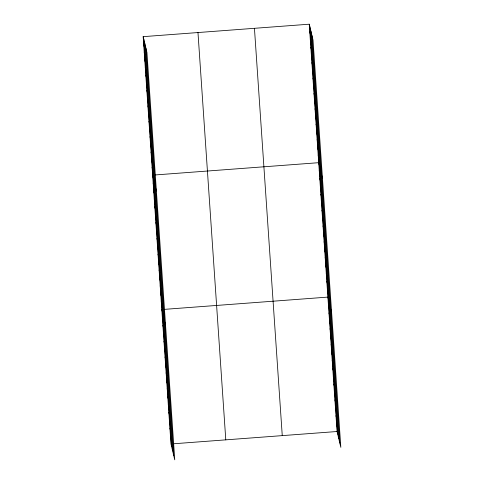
<?xml version="1.0" encoding="UTF-8"?>
<svg xmlns="http://www.w3.org/2000/svg" width="484" height="484" viewBox="0 0 484 484"><rect width="100%" height="100%" fill="white"/><g stroke="black" fill="none" stroke-linecap="round" stroke-linejoin="round"><path stroke-width="0.73" d="M143.167 36.657L146.936 52.49L174.748 459.8L170.979 443.967L143.167 36.657L309.252 24.2L313.021 40.033L340.833 447.343L337.064 431.51L309.252 24.2M155.467 174.93L318.708 162.684L322.477 178.517M164.645 309.343L327.886 297.097L331.655 312.93M173.823 443.755L337.064 431.51M309.772 31.896L310.401 34.515M310.298 39.585L310.928 42.211M310.825 47.281L311.448 49.906M311.351 54.976L311.974 57.596M311.877 62.666L312.501 65.292M312.404 70.361L313.027 72.987M312.924 78.057L313.553 80.677M313.45 85.747L314.08 88.372M313.977 93.442L314.6 96.068M314.503 101.138L315.126 103.757M315.03 108.827L315.653 111.453M315.556 116.523L316.179 119.149M316.076 124.219L316.705 126.838M316.603 131.908L317.232 134.534M317.129 139.604L317.752 142.229M317.655 147.299L318.278 149.919M318.182 154.989L318.805 157.615M319.246 170.592L319.87 173.218M319.785 178.499L320.408 181.119M320.323 186.407L320.952 189.026M320.868 194.314L321.491 196.934M321.406 202.215L322.029 204.841M321.945 210.123L322.568 212.748M322.483 218.03L323.112 220.656M323.028 225.937L323.651 228.563M323.566 233.845L324.189 236.47M324.105 241.752L324.728 244.372M324.643 249.659L325.272 252.279M325.181 257.567L325.811 260.186M325.726 265.468L326.349 268.094M326.264 273.375L326.888 276.001M326.803 281.283L327.432 283.908M327.341 289.19L327.971 291.816M328.424 305.005L329.047 307.624M328.963 312.912L329.586 315.532M329.501 320.819L330.13 323.439M330.046 328.721L330.669 331.346M330.584 336.628L331.207 339.254M331.123 344.535L331.746 347.161M331.661 352.443L332.29 355.068M332.206 360.35L332.829 362.976M332.744 368.257L333.367 370.877M333.282 376.165L333.906 378.784M333.821 384.072L334.45 386.692M334.365 391.973L334.989 394.599M334.904 399.881L335.527 402.506M335.442 407.788L336.065 410.414M335.981 415.695L336.61 418.321M336.519 423.603L337.148 426.229M143.694 44.353L144.317 46.978M144.22 52.048L144.843 54.668M144.74 59.738L145.369 62.363M145.267 67.433L145.896 70.059M145.793 75.129L146.416 77.749M146.319 82.818L146.942 85.444M146.846 90.514L147.469 93.14M147.372 98.21L147.995 100.829M147.892 105.899L148.521 108.525M148.419 113.595L149.042 116.22M148.945 121.29L149.568 123.91M149.471 128.98L150.094 131.606M149.998 136.676L150.621 139.301M150.524 144.371L151.147 146.991M151.044 152.061L151.673 154.686M151.571 159.756L152.194 162.382M152.097 167.452L152.72 170.072M152.623 175.141L156.392 190.974M153.162 183.049L153.785 185.674M153.7 190.956L154.329 193.582M154.245 198.863L154.868 201.489M154.783 206.771L155.406 209.391M155.322 214.678L155.945 217.298M155.86 222.586L156.489 225.205M156.405 230.487L157.028 233.113M156.943 238.394L157.566 241.02M157.482 246.302L158.105 248.927M158.02 254.209L158.649 256.835M158.558 262.116L159.188 264.742M159.103 270.024L159.726 272.643M159.641 277.931L160.264 280.551M160.18 285.838L160.803 288.458M160.718 293.74L161.347 296.365M161.263 301.647L161.886 304.273M161.801 309.554L165.57 325.387M162.34 317.462L162.963 320.087M162.878 325.369L163.507 327.995M163.423 333.276L164.046 335.896M163.961 341.184L164.584 343.803M164.499 349.091L165.123 351.711M165.038 356.992L165.667 359.618M165.582 364.9L166.206 367.525M166.121 372.807L166.744 375.433M166.659 380.714L167.282 383.34M167.198 388.622L167.827 391.247M167.736 396.529L168.365 399.149M168.281 404.436L168.904 407.056M168.819 412.344L169.442 414.963M169.358 420.245L169.981 422.871M169.896 428.152L170.525 430.778M170.441 436.06L171.064 438.685M311.98 35.671L339.792 442.981M310.916 31.182L338.727 438.492M309.875 26.826L337.687 434.13M254.445 28.314L282.257 435.618M197.974 32.549L225.786 439.853M145.902 48.134L173.714 455.444M144.831 43.639L172.643 450.949M143.79 39.283L171.602 446.593"/></g></svg>
